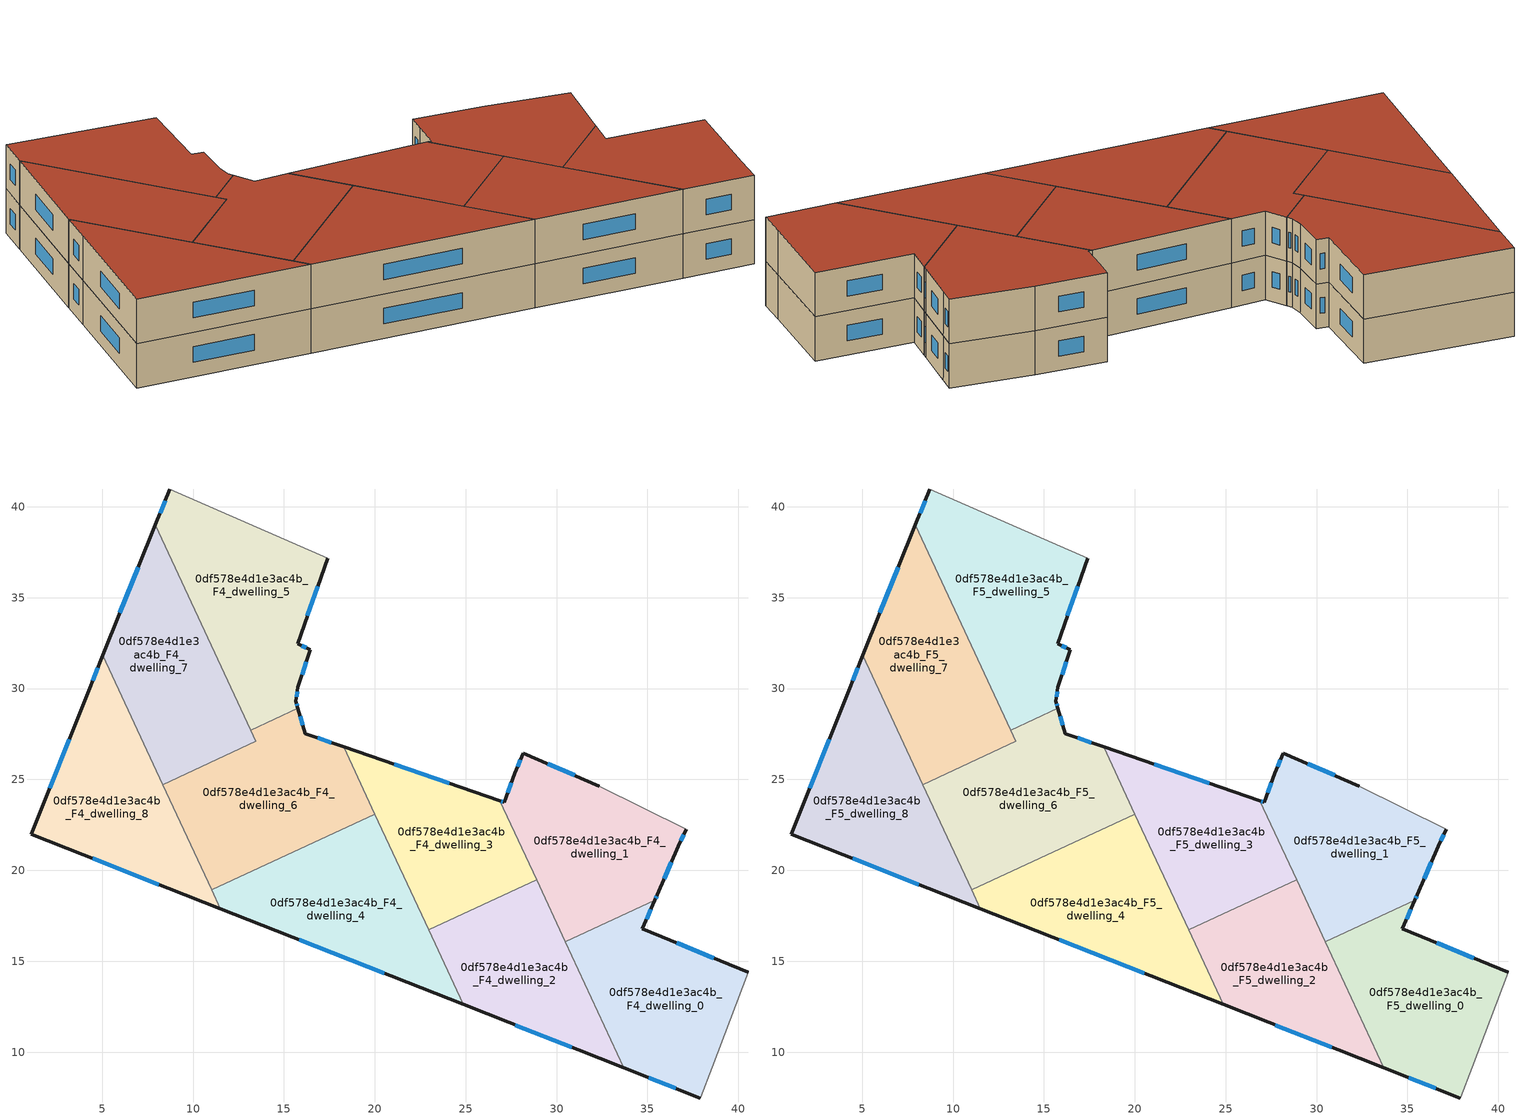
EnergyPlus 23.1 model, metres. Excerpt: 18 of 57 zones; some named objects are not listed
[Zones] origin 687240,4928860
0df578e4d1e3ac4b_F4_dwelling_0
 floor to 0df578e4d1e3ac4b_F3_dwelling_0 (EU_floor_Construction): 40.54,14.39 38.56,9.18 37.93,7.51 37.91,7.48 33.7,9.14 30.48,16.08 35.41,18.37 34.72,16.79 z12
 wall outside (EU_wall_Construction): 33.7,9.14 37.91,7.48 / 40.54,14.39 34.72,16.79 35.41,18.37 z12:15
 wall adiabatic (EU_wall_Construction): 37.91,7.48 37.93,7.51 38.56,9.18 40.54,14.39 z12:15
 wall to 0df578e4d1e3ac4b_F4_dwelling_2 (EU_wall_Construction): 30.48,16.08 33.7,9.14 z12:15
 wall to 0df578e4d1e3ac4b_F4_dwelling_1 (EU_wall_Construction): 35.41,18.37 30.48,16.08 z12:15
 window (EU_Window_Construction): 35.07,8.6 36.54,8.02 / 34.95,17.3 35.19,17.85 / 38.65,15.17 36.61,16.01 z12.98:14.02
0df578e4d1e3ac4b_F4_dwelling_1
 floor to 0df578e4d1e3ac4b_F3_dwelling_1 (EU_floor_Construction): 37.12,22.27 36.69,21.32 35.54,18.67 35.41,18.37 30.48,16.08 26.88,23.84 27.12,23.76 27.7,25.34 28.16,26.44 32.35,24.64 z12
 wall outside (EU_wall_Construction): 35.41,18.37 35.54,18.67 36.69,21.32 37.12,22.27 / 32.35,24.64 28.16,26.44 27.7,25.34 27.12,23.76 26.88,23.84 z12:15
 wall adiabatic (EU_wall_Construction): 37.12,22.27 32.35,24.64 z12:15
 wall to 0df578e4d1e3ac4b_F4_dwelling_3 (EU_wall_Construction): 26.88,23.84 28.9,19.48 z12:15
 wall to 0df578e4d1e3ac4b_F4_dwelling_2 (EU_wall_Construction): 28.9,19.48 30.48,16.08 z12:15
 window (EU_Window_Construction): 36.83,21.63 36.98,21.96 / 35.92,19.53 36.32,20.46 / 35.45,18.46 35.5,18.57 / 27.04,23.78 26.96,23.81 / 27.51,24.82 27.31,24.27 / 28.01,26.08 27.85,25.69 / 30.99,25.22 29.53,25.85 z12.98:14.02
0df578e4d1e3ac4b_F4_dwelling_2
 floor to 0df578e4d1e3ac4b_F3_dwelling_2 (EU_floor_Construction): 28.9,19.48 33.7,9.14 24.86,12.62 22.96,16.72 z12
 wall outside (EU_wall_Construction): 24.86,12.62 33.7,9.14 z12:15
 wall to 0df578e4d1e3ac4b_F4_dwelling_3 (EU_wall_Construction): 28.9,19.48 22.96,16.72 z12:15
 wall to 0df578e4d1e3ac4b_F4_dwelling_4 (EU_wall_Construction): 22.96,16.72 24.86,12.62 z12:15
 window (EU_Window_Construction): 27.73,11.49 30.82,10.27 z12.98:14.02
0df578e4d1e3ac4b_F4_dwelling_3
 floor to 0df578e4d1e3ac4b_F3_dwelling_3 (EU_floor_Construction): 26.88,23.84 28.9,19.48 22.96,16.72 18.28,26.79 z12
 wall outside (EU_wall_Construction): 26.88,23.84 18.28,26.79 z12:15
 wall to 0df578e4d1e3ac4b_F4_dwelling_6 (EU_wall_Construction): 18.28,26.79 20,23.09 z12:15
 wall to 0df578e4d1e3ac4b_F4_dwelling_4 (EU_wall_Construction): 20,23.09 22.96,16.72 z12:15
 window (EU_Window_Construction): 24.08,24.8 21.08,25.83 z12.98:14.02
0df578e4d1e3ac4b_F4_dwelling_4
 floor to 0df578e4d1e3ac4b_F3_dwelling_4 (EU_floor_Construction): 20,23.09 24.86,12.62 11.5,17.89 11.02,18.92 z12
 wall outside (EU_wall_Construction): 11.5,17.89 24.86,12.62 z12:15
 wall to 0df578e4d1e3ac4b_F4_dwelling_6 (EU_wall_Construction): 20,23.09 11.02,18.92 z12:15
 wall to 0df578e4d1e3ac4b_F4_dwelling_8 (EU_wall_Construction): 11.02,18.92 11.5,17.89 z12:15
 window (EU_Window_Construction): 15.84,16.18 20.51,14.34 z12.98:14.02
0df578e4d1e3ac4b_F4_dwelling_5
 floor to 0df578e4d1e3ac4b_F3_dwelling_5 (EU_floor_Construction): 17.4,37.16 15.76,32.48 16.46,32.14 15.77,30.08 15.66,29.3 15.77,28.93 13.17,27.72 7.93,39 8.72,40.98 z12
 wall outside (EU_wall_Construction): 15.77,28.93 15.66,29.3 15.77,30.08 16.46,32.14 15.76,32.48 17.4,37.16 / 8.72,40.98 7.93,39 z12:15
 wall to 0df578e4d1e3ac4b_F4_dwelling_6 (EU_wall_Construction): 13.17,27.72 15.77,28.93 z12:15
 wall adiabatic (EU_wall_Construction): 17.4,37.16 8.72,40.98 z12:15
 wall to 0df578e4d1e3ac4b_F4_dwelling_7 (EU_wall_Construction): 7.93,39 13.17,27.72 z12:15
 window (EU_Window_Construction): 16.3,34 16.87,35.64 / 16.24,32.25 15.99,32.37 / 16,30.75 16.24,31.47 / 15.7,29.55 15.74,29.82 / 15.74,29.05 15.7,29.18 / 8.46,40.34 8.19,39.65 z12.98:14.02
0df578e4d1e3ac4b_F4_dwelling_6
 floor to 0df578e4d1e3ac4b_F3_dwelling_6 (EU_floor_Construction): 18.28,26.79 20,23.09 11.02,18.92 8.34,24.71 13.46,27.09 13.17,27.72 15.77,28.93 16.18,27.52 z12
 wall outside (EU_wall_Construction): 18.28,26.79 16.18,27.52 15.77,28.93 z12:15
 wall to 0df578e4d1e3ac4b_F4_dwelling_7 (EU_wall_Construction): 13.17,27.72 13.46,27.09 8.34,24.71 z12:15
 wall to 0df578e4d1e3ac4b_F4_dwelling_8 (EU_wall_Construction): 8.34,24.71 11.02,18.92 z12:15
 window (EU_Window_Construction): 16.05,27.98 15.9,28.47 / 17.6,27.03 16.87,27.28 z12.98:14.02
0df578e4d1e3ac4b_F4_dwelling_7
 floor to 0df578e4d1e3ac4b_F3_dwelling_7 (EU_floor_Construction): 7.93,39 13.46,27.09 8.34,24.71 5.04,31.82 z12
 wall outside (EU_wall_Construction): 7.93,39 5.04,31.82 z12:15
 wall to 0df578e4d1e3ac4b_F4_dwelling_8 (EU_wall_Construction): 5.04,31.82 8.34,24.71 z12:15
 window (EU_Window_Construction): 6.99,36.67 5.98,34.16 z12.98:14.02
0df578e4d1e3ac4b_F4_dwelling_8
 floor to 0df578e4d1e3ac4b_F3_dwelling_8 (EU_floor_Construction): 5.04,31.82 11.5,17.89 1.1,21.99 4.2,29.75 z12
 wall outside (EU_wall_Construction): 5.04,31.82 4.2,29.75 1.1,21.99 11.5,17.89 z12:15
 window (EU_Window_Construction): 4.48,20.65 8.12,19.22 / 3.19,27.22 2.11,24.51 / 4.77,31.15 4.47,30.42 z12.98:14.02
0df578e4d1e3ac4b_F5_dwelling_0
 floor to 0df578e4d1e3ac4b_F4_dwelling_0 (EU_floor_Construction): 40.54,14.39 38.56,9.18 37.93,7.51 37.91,7.48 33.7,9.14 30.48,16.08 35.41,18.37 34.72,16.79 z15
 wall outside (EU_wall_Construction): 33.7,9.14 37.91,7.48 / 40.54,14.39 34.72,16.79 35.41,18.37 z15:18
 wall adiabatic (EU_wall_Construction): 37.91,7.48 37.93,7.51 38.56,9.18 40.54,14.39 z15:18
 wall to 0df578e4d1e3ac4b_F5_dwelling_2 (EU_wall_Construction): 30.48,16.08 33.7,9.14 z15:18
 wall to 0df578e4d1e3ac4b_F5_dwelling_1 (EU_wall_Construction): 35.41,18.37 30.48,16.08 z15:18
 window (EU_Window_Construction): 35.07,8.6 36.54,8.02 / 34.95,17.3 35.19,17.85 / 38.65,15.17 36.61,16.01 z15.98:17.02
 roof outside (EU_roof_Construction): 38.56,9.18 40.54,14.39 34.72,16.79 35.41,18.37 30.48,16.08 33.7,9.14 37.91,7.48 37.93,7.51 z18
0df578e4d1e3ac4b_F5_dwelling_1
 floor to 0df578e4d1e3ac4b_F4_dwelling_1 (EU_floor_Construction): 37.12,22.27 36.69,21.32 35.54,18.67 35.41,18.37 30.48,16.08 26.88,23.84 27.12,23.76 27.7,25.34 28.16,26.44 32.35,24.64 z15
 wall outside (EU_wall_Construction): 35.41,18.37 35.54,18.67 36.69,21.32 37.12,22.27 / 32.35,24.64 28.16,26.44 27.7,25.34 27.12,23.76 26.88,23.84 z15:18
 wall adiabatic (EU_wall_Construction): 37.12,22.27 32.35,24.64 z15:18
 wall to 0df578e4d1e3ac4b_F5_dwelling_3 (EU_wall_Construction): 26.88,23.84 28.9,19.48 z15:18
 wall to 0df578e4d1e3ac4b_F5_dwelling_2 (EU_wall_Construction): 28.9,19.48 30.48,16.08 z15:18
 window (EU_Window_Construction): 36.83,21.63 36.98,21.96 / 35.92,19.53 36.32,20.46 / 35.45,18.46 35.5,18.57 / 27.04,23.78 26.96,23.81 / 27.51,24.82 27.31,24.27 / 28.01,26.08 27.85,25.69 / 30.99,25.22 29.53,25.85 z15.98:17.02
 roof outside (EU_roof_Construction): 35.41,18.37 35.54,18.67 36.69,21.32 37.12,22.27 32.35,24.64 28.16,26.44 27.7,25.34 27.12,23.76 26.88,23.84 30.48,16.08 z18
0df578e4d1e3ac4b_F5_dwelling_2
 floor to 0df578e4d1e3ac4b_F4_dwelling_2 (EU_floor_Construction): 28.9,19.48 33.7,9.14 24.86,12.62 22.96,16.72 z15
 wall outside (EU_wall_Construction): 24.86,12.62 33.7,9.14 z15:18
 wall to 0df578e4d1e3ac4b_F5_dwelling_3 (EU_wall_Construction): 28.9,19.48 22.96,16.72 z15:18
 wall to 0df578e4d1e3ac4b_F5_dwelling_4 (EU_wall_Construction): 22.96,16.72 24.86,12.62 z15:18
 window (EU_Window_Construction): 27.73,11.49 30.82,10.27 z15.98:17.02
 roof outside (EU_roof_Construction): 33.7,9.14 28.9,19.48 22.96,16.72 24.86,12.62 z18
0df578e4d1e3ac4b_F5_dwelling_3
 floor to 0df578e4d1e3ac4b_F4_dwelling_3 (EU_floor_Construction): 26.88,23.84 28.9,19.48 22.96,16.72 18.28,26.79 z15
 wall outside (EU_wall_Construction): 26.88,23.84 18.28,26.79 z15:18
 wall to 0df578e4d1e3ac4b_F5_dwelling_6 (EU_wall_Construction): 18.28,26.79 20,23.09 z15:18
 wall to 0df578e4d1e3ac4b_F5_dwelling_4 (EU_wall_Construction): 20,23.09 22.96,16.72 z15:18
 window (EU_Window_Construction): 24.08,24.8 21.08,25.83 z15.98:17.02
 roof outside (EU_roof_Construction): 28.9,19.48 26.88,23.84 18.28,26.79 22.96,16.72 z18
0df578e4d1e3ac4b_F5_dwelling_4
 floor to 0df578e4d1e3ac4b_F4_dwelling_4 (EU_floor_Construction): 20,23.09 24.86,12.62 11.5,17.89 11.02,18.92 z15
 wall outside (EU_wall_Construction): 11.5,17.89 24.86,12.62 z15:18
 wall to 0df578e4d1e3ac4b_F5_dwelling_6 (EU_wall_Construction): 20,23.09 11.02,18.92 z15:18
 wall to 0df578e4d1e3ac4b_F5_dwelling_8 (EU_wall_Construction): 11.02,18.92 11.5,17.89 z15:18
 window (EU_Window_Construction): 15.84,16.18 20.51,14.34 z15.98:17.02
 roof outside (EU_roof_Construction): 24.86,12.62 20,23.09 11.02,18.92 11.5,17.89 z18
0df578e4d1e3ac4b_F5_dwelling_5
 floor to 0df578e4d1e3ac4b_F4_dwelling_5 (EU_floor_Construction): 17.4,37.16 15.76,32.48 16.46,32.14 15.77,30.08 15.66,29.3 15.77,28.93 13.17,27.72 7.93,39 8.72,40.98 z15
 wall outside (EU_wall_Construction): 15.77,28.93 15.66,29.3 15.77,30.08 16.46,32.14 15.76,32.48 17.4,37.16 / 8.72,40.98 7.93,39 z15:18
 wall to 0df578e4d1e3ac4b_F5_dwelling_6 (EU_wall_Construction): 13.17,27.72 15.77,28.93 z15:18
 wall adiabatic (EU_wall_Construction): 17.4,37.16 8.72,40.98 z15:18
 wall to 0df578e4d1e3ac4b_F5_dwelling_7 (EU_wall_Construction): 7.93,39 13.17,27.72 z15:18
 window (EU_Window_Construction): 16.3,34 16.87,35.64 / 16.24,32.25 15.99,32.37 / 16,30.75 16.24,31.47 / 15.7,29.55 15.74,29.82 / 15.74,29.05 15.7,29.18 / 8.46,40.34 8.19,39.65 z15.98:17.02
 roof outside (EU_roof_Construction): 15.77,28.93 15.66,29.3 15.77,30.08 16.46,32.14 15.76,32.48 17.4,37.16 8.72,40.98 7.93,39 13.17,27.72 z18
0df578e4d1e3ac4b_F5_dwelling_6
 floor to 0df578e4d1e3ac4b_F4_dwelling_6 (EU_floor_Construction): 18.28,26.79 20,23.09 11.02,18.92 8.34,24.71 13.46,27.09 13.17,27.72 15.77,28.93 16.18,27.52 z15
 wall outside (EU_wall_Construction): 18.28,26.79 16.18,27.52 15.77,28.93 z15:18
 wall to 0df578e4d1e3ac4b_F5_dwelling_7 (EU_wall_Construction): 13.17,27.72 13.46,27.09 8.34,24.71 z15:18
 wall to 0df578e4d1e3ac4b_F5_dwelling_8 (EU_wall_Construction): 8.34,24.71 11.02,18.92 z15:18
 window (EU_Window_Construction): 16.05,27.98 15.9,28.47 / 17.6,27.03 16.87,27.28 z15.98:17.02
 roof outside (EU_roof_Construction): 20,23.09 18.28,26.79 16.18,27.52 15.77,28.93 13.17,27.72 13.46,27.09 8.34,24.71 11.02,18.92 z18
0df578e4d1e3ac4b_F5_dwelling_7
 floor to 0df578e4d1e3ac4b_F4_dwelling_7 (EU_floor_Construction): 7.93,39 13.46,27.09 8.34,24.71 5.04,31.82 z15
 wall outside (EU_wall_Construction): 7.93,39 5.04,31.82 z15:18
 wall to 0df578e4d1e3ac4b_F5_dwelling_8 (EU_wall_Construction): 5.04,31.82 8.34,24.71 z15:18
 window (EU_Window_Construction): 6.99,36.67 5.98,34.16 z15.98:17.02
 roof outside (EU_roof_Construction): 13.46,27.09 7.93,39 5.04,31.82 8.34,24.71 z18
0df578e4d1e3ac4b_F5_dwelling_8
 floor to 0df578e4d1e3ac4b_F4_dwelling_8 (EU_floor_Construction): 5.04,31.82 11.5,17.89 1.1,21.99 4.2,29.75 z15
 wall outside (EU_wall_Construction): 5.04,31.82 4.2,29.75 1.1,21.99 11.5,17.89 z15:18
 window (EU_Window_Construction): 4.48,20.65 8.12,19.22 / 3.19,27.22 2.11,24.51 / 4.77,31.15 4.47,30.42 z15.98:17.02
 roof outside (EU_roof_Construction): 11.5,17.89 5.04,31.82 4.2,29.75 1.1,21.99 z18
[Building]
EU S2 Campaign: North Axis=0; Terrain=City; Solar Distribution=FullExterior
[Site:Location]
Bologna: Latitude=44.5; Longitude=11.25; Time Zone=1; Elevation=37
[SizingPeriod:WeatherFileDays]
AnnualSizingPeriod: Begin Month=1; Begin Day of Month=1; End Month=12; End Day of Month=31; Day of Week for Start Day=Monday; Use Weather File Daylight Saving Period=No; Use Weather File Rain and Snow Indicators=No
[MATERIAL]
EU_InternalMass_Material: Roughness=MediumRough; Thickness=0.1; Conductivity=1; Density=1800; Specific Heat=900; Thermal Absorptance=0.9; Solar Absorptance=0.7; Visible Absorptance=0.7
[MATERIAL:NOMASS] Roughness=MediumRough; Thermal Absorptance=0.9; Solar Absorptance=0.7; Visible Absorptance=0.7
Name | Thermal Resistance
EU_wall_NoMass | 0.905828
EU_roof_NoMass | 0.37593
EU_floor_NoMass | 0.67114
[WINDOWMATERIAL:SIMPLEGLAZINGSYSTEM]
EU_Window_SimpleGlazing: UFactor=4.52486; Solar Heat Gain Coefficient=0.85; Visible Transmittance=0.85
[CONSTRUCTION]
EU_wall_Construction: EU_wall_NoMass
EU_roof_Construction: EU_roof_NoMass
EU_floor_Construction: EU_floor_NoMass
EU_Window_Construction: EU_Window_SimpleGlazing
EU_InternalMass_Construction: EU_InternalMass_Material
[ZONE] Type=1; Multiplier=1; Ceiling Height=autocalculate; Floor Area=autocalculate; Part of Total Floor Area=Yes
Name | Volume
0df578e4d1e3ac4b_F4_dwelling_0; 0df578e4d1e3ac4b_F5_dwelling_0 | 177.657
0df578e4d1e3ac4b_F4_dwelling_1; 0df578e4d1e3ac4b_F5_dwelling_1 | 177.644
0df578e4d1e3ac4b_F4_dwelling_2; 0df578e4d1e3ac4b_F5_dwelling_2 | 156.469
0df578e4d1e3ac4b_F4_dwelling_3; 0df578e4d1e3ac4b_F5_dwelling_3 | 156.441
0df578e4d1e3ac4b_F4_dwelling_4; 0df578e4d1e3ac4b_F5_dwelling_4 | 188.254
0df578e4d1e3ac4b_F4_dwelling_5; 0df578e4d1e3ac4b_F5_dwelling_5 | 198.853
0df578e4d1e3ac4b_F4_dwelling_6; 0df578e4d1e3ac4b_F5_dwelling_6 | 188.232
0df578e4d1e3ac4b_F4_dwelling_7; 0df578e4d1e3ac4b_F5_dwelling_7 | 177.631
0df578e4d1e3ac4b_F4_dwelling_8; 0df578e4d1e3ac4b_F5_dwelling_8 | 177.651
[INTERNALMASS] Construction=EU_InternalMass_Construction
Name | Zone or ZoneList | Surface Area
0df578e4d1e3ac4b_F4_dwelling_0_EU_InternalMass | 0df578e4d1e3ac4b_F4_dwelling_0 | 59.2192
0df578e4d1e3ac4b_F4_dwelling_1_EU_InternalMass | 0df578e4d1e3ac4b_F4_dwelling_1 | 59.2151
0df578e4d1e3ac4b_F4_dwelling_2_EU_InternalMass | 0df578e4d1e3ac4b_F4_dwelling_2 | 52.1542
0df578e4d1e3ac4b_F4_dwelling_3_EU_InternalMass | 0df578e4d1e3ac4b_F4_dwelling_3 | 52.1466
0df578e4d1e3ac4b_F4_dwelling_4_EU_InternalMass | 0df578e4d1e3ac4b_F4_dwelling_4 | 62.7521
0df578e4d1e3ac4b_F4_dwelling_5_EU_InternalMass | 0df578e4d1e3ac4b_F4_dwelling_5 | 66.2863
0df578e4d1e3ac4b_F4_dwelling_6_EU_InternalMass | 0df578e4d1e3ac4b_F4_dwelling_6 | 62.7436
0df578e4d1e3ac4b_F4_dwelling_7_EU_InternalMass | 0df578e4d1e3ac4b_F4_dwelling_7 | 59.2098
0df578e4d1e3ac4b_F4_dwelling_8_EU_InternalMass | 0df578e4d1e3ac4b_F4_dwelling_8 | 59.2168
0df578e4d1e3ac4b_F5_dwelling_0_EU_InternalMass | 0df578e4d1e3ac4b_F5_dwelling_0 | 59.2192
0df578e4d1e3ac4b_F5_dwelling_1_EU_InternalMass | 0df578e4d1e3ac4b_F5_dwelling_1 | 59.2151
0df578e4d1e3ac4b_F5_dwelling_2_EU_InternalMass | 0df578e4d1e3ac4b_F5_dwelling_2 | 52.1542
0df578e4d1e3ac4b_F5_dwelling_3_EU_InternalMass | 0df578e4d1e3ac4b_F5_dwelling_3 | 52.1466
0df578e4d1e3ac4b_F5_dwelling_4_EU_InternalMass | 0df578e4d1e3ac4b_F5_dwelling_4 | 62.7521
0df578e4d1e3ac4b_F5_dwelling_5_EU_InternalMass | 0df578e4d1e3ac4b_F5_dwelling_5 | 66.2863
0df578e4d1e3ac4b_F5_dwelling_6_EU_InternalMass | 0df578e4d1e3ac4b_F5_dwelling_6 | 62.7436
0df578e4d1e3ac4b_F5_dwelling_7_EU_InternalMass | 0df578e4d1e3ac4b_F5_dwelling_7 | 59.2098
0df578e4d1e3ac4b_F5_dwelling_8_EU_InternalMass | 0df578e4d1e3ac4b_F5_dwelling_8 | 59.2168
[OTHEREQUIPMENT] Fuel Type=Electricity; Design Level Calculation Method=Watts/Area; Power per Zone Floor Area=1; Fraction Latent=0; Fraction Radiant=0; Fraction Lost=0; Carbon Dioxide Generation Rate=0; EndUse Subcategory=EU_Step8_InternalGains
Name | Zone or ZoneList or Space or SpaceList | Schedule
EU_Step8_InternalGain_0df578e4d1e3ac4b_F4_dwelling_0_f000 | 0df578e4d1e3ac4b_F4_dwelling_0 | EU_Step8_GainSchedule_0df578e4d1e3ac4b_F4_dwelling_0_f000
EU_Step8_InternalGain_0df578e4d1e3ac4b_F4_dwelling_1_f000 | 0df578e4d1e3ac4b_F4_dwelling_1 | EU_Step8_GainSchedule_0df578e4d1e3ac4b_F4_dwelling_1_f000
EU_Step8_InternalGain_0df578e4d1e3ac4b_F4_dwelling_2_f000 | 0df578e4d1e3ac4b_F4_dwelling_2 | EU_Step8_GainSchedule_0df578e4d1e3ac4b_F4_dwelling_2_f000
EU_Step8_InternalGain_0df578e4d1e3ac4b_F4_dwelling_3_f000 | 0df578e4d1e3ac4b_F4_dwelling_3 | EU_Step8_GainSchedule_0df578e4d1e3ac4b_F4_dwelling_3_f000
EU_Step8_InternalGain_0df578e4d1e3ac4b_F4_dwelling_4_f000 | 0df578e4d1e3ac4b_F4_dwelling_4 | EU_Step8_GainSchedule_0df578e4d1e3ac4b_F4_dwelling_4_f000
EU_Step8_InternalGain_0df578e4d1e3ac4b_F4_dwelling_5_f000 | 0df578e4d1e3ac4b_F4_dwelling_5 | EU_Step8_GainSchedule_0df578e4d1e3ac4b_F4_dwelling_5_f000
EU_Step8_InternalGain_0df578e4d1e3ac4b_F4_dwelling_6_f000 | 0df578e4d1e3ac4b_F4_dwelling_6 | EU_Step8_GainSchedule_0df578e4d1e3ac4b_F4_dwelling_6_f000
EU_Step8_InternalGain_0df578e4d1e3ac4b_F4_dwelling_7_f000 | 0df578e4d1e3ac4b_F4_dwelling_7 | EU_Step8_GainSchedule_0df578e4d1e3ac4b_F4_dwelling_7_f000
EU_Step8_InternalGain_0df578e4d1e3ac4b_F4_dwelling_8_f000 | 0df578e4d1e3ac4b_F4_dwelling_8 | EU_Step8_GainSchedule_0df578e4d1e3ac4b_F4_dwelling_8_f000
EU_Step8_InternalGain_0df578e4d1e3ac4b_F5_dwelling_0_f000 | 0df578e4d1e3ac4b_F5_dwelling_0 | EU_Step8_GainSchedule_0df578e4d1e3ac4b_F5_dwelling_0_f000
EU_Step8_InternalGain_0df578e4d1e3ac4b_F5_dwelling_1_f000 | 0df578e4d1e3ac4b_F5_dwelling_1 | EU_Step8_GainSchedule_0df578e4d1e3ac4b_F5_dwelling_1_f000
EU_Step8_InternalGain_0df578e4d1e3ac4b_F5_dwelling_2_f000 | 0df578e4d1e3ac4b_F5_dwelling_2 | EU_Step8_GainSchedule_0df578e4d1e3ac4b_F5_dwelling_2_f000
EU_Step8_InternalGain_0df578e4d1e3ac4b_F5_dwelling_3_f000 | 0df578e4d1e3ac4b_F5_dwelling_3 | EU_Step8_GainSchedule_0df578e4d1e3ac4b_F5_dwelling_3_f000
EU_Step8_InternalGain_0df578e4d1e3ac4b_F5_dwelling_4_f000 | 0df578e4d1e3ac4b_F5_dwelling_4 | EU_Step8_GainSchedule_0df578e4d1e3ac4b_F5_dwelling_4_f000
EU_Step8_InternalGain_0df578e4d1e3ac4b_F5_dwelling_5_f000 | 0df578e4d1e3ac4b_F5_dwelling_5 | EU_Step8_GainSchedule_0df578e4d1e3ac4b_F5_dwelling_5_f000
EU_Step8_InternalGain_0df578e4d1e3ac4b_F5_dwelling_6_f000 | 0df578e4d1e3ac4b_F5_dwelling_6 | EU_Step8_GainSchedule_0df578e4d1e3ac4b_F5_dwelling_6_f000
EU_Step8_InternalGain_0df578e4d1e3ac4b_F5_dwelling_7_f000 | 0df578e4d1e3ac4b_F5_dwelling_7 | EU_Step8_GainSchedule_0df578e4d1e3ac4b_F5_dwelling_7_f000
EU_Step8_InternalGain_0df578e4d1e3ac4b_F5_dwelling_8_f000 | 0df578e4d1e3ac4b_F5_dwelling_8 | EU_Step8_GainSchedule_0df578e4d1e3ac4b_F5_dwelling_8_f000
[ZONEVENTILATION:DESIGNFLOWRATE] Schedule=EU_AlwaysOn; Design Flow Rate Calculation Method=AirChanges/Hour; Air Changes per Hour=0.73129; Ventilation Type=Natural; Fan Pressure Rise=0; Fan Total Efficiency=1; Constant Term Coefficient=1; Temperature Term Coefficient=0; Velocity Term Coefficient=0; Velocity Squared Term Coefficient=0; Minimum Indoor Temperature=-100; Maximum Indoor Temperature=100; Delta Temperature=-100; Minimum Outdoor Temperature=-100; Maximum Outdoor Temperature=100; Maximum Wind Speed=40
Name | Zone or ZoneList or Space or SpaceList
EU_ConstantAir_0df578e4d1e3ac4b_F4_dwelling_0 | 0df578e4d1e3ac4b_F4_dwelling_0
EU_ConstantAir_0df578e4d1e3ac4b_F4_dwelling_1 | 0df578e4d1e3ac4b_F4_dwelling_1
EU_ConstantAir_0df578e4d1e3ac4b_F4_dwelling_2 | 0df578e4d1e3ac4b_F4_dwelling_2
EU_ConstantAir_0df578e4d1e3ac4b_F4_dwelling_3 | 0df578e4d1e3ac4b_F4_dwelling_3
EU_ConstantAir_0df578e4d1e3ac4b_F4_dwelling_4 | 0df578e4d1e3ac4b_F4_dwelling_4
EU_ConstantAir_0df578e4d1e3ac4b_F4_dwelling_5 | 0df578e4d1e3ac4b_F4_dwelling_5
EU_ConstantAir_0df578e4d1e3ac4b_F4_dwelling_6 | 0df578e4d1e3ac4b_F4_dwelling_6
EU_ConstantAir_0df578e4d1e3ac4b_F4_dwelling_7 | 0df578e4d1e3ac4b_F4_dwelling_7
EU_ConstantAir_0df578e4d1e3ac4b_F4_dwelling_8 | 0df578e4d1e3ac4b_F4_dwelling_8
EU_ConstantAir_0df578e4d1e3ac4b_F5_dwelling_0 | 0df578e4d1e3ac4b_F5_dwelling_0
EU_ConstantAir_0df578e4d1e3ac4b_F5_dwelling_1 | 0df578e4d1e3ac4b_F5_dwelling_1
EU_ConstantAir_0df578e4d1e3ac4b_F5_dwelling_2 | 0df578e4d1e3ac4b_F5_dwelling_2
EU_ConstantAir_0df578e4d1e3ac4b_F5_dwelling_3 | 0df578e4d1e3ac4b_F5_dwelling_3
EU_ConstantAir_0df578e4d1e3ac4b_F5_dwelling_4 | 0df578e4d1e3ac4b_F5_dwelling_4
EU_ConstantAir_0df578e4d1e3ac4b_F5_dwelling_5 | 0df578e4d1e3ac4b_F5_dwelling_5
EU_ConstantAir_0df578e4d1e3ac4b_F5_dwelling_6 | 0df578e4d1e3ac4b_F5_dwelling_6
EU_ConstantAir_0df578e4d1e3ac4b_F5_dwelling_7 | 0df578e4d1e3ac4b_F5_dwelling_7
EU_ConstantAir_0df578e4d1e3ac4b_F5_dwelling_8 | 0df578e4d1e3ac4b_F5_dwelling_8
[HVACTEMPLATE:ZONE:IDEALLOADSAIRSYSTEM] System Availability Schedule=EU_AlwaysOn; Maximum Heating Supply Air Temperature=50; Minimum Cooling Supply Air Temperature=13; Maximum Heating Supply Air Humidity Ratio=0.0156; Minimum Cooling Supply Air Humidity Ratio=0.0077; Heating Limit=NoLimit; Cooling Limit=NoLimit; Heating Availability Schedule=EU_AlwaysOn; Cooling Availability Schedule=EU_CoolingOff; Dehumidification Control Type=ConstantSensibleHeatRatio; Cooling Sensible Heat Ratio=0.7; Dehumidification Setpoint=60; Humidification Control Type=None; Humidification Setpoint=30; Outdoor Air Method=None; Outdoor Air Flow Rate per Person=0.00944; Outdoor Air Flow Rate per Zone Floor Area=0; Outdoor Air Flow Rate per Zone=0; Demand Controlled Ventilation Type=None; Outdoor Air Economizer Type=NoEconomizer; Heat Recovery Type=None; Sensible Heat Recovery Effectiveness=0.7; Latent Heat Recovery Effectiveness=0.65
Name | Template Thermostat
0df578e4d1e3ac4b_F4_dwelling_0 | EU_HeatOnly_0df578e4d1e3ac4b_F4_dwelling_0
0df578e4d1e3ac4b_F4_dwelling_1 | EU_HeatOnly_0df578e4d1e3ac4b_F4_dwelling_1
0df578e4d1e3ac4b_F4_dwelling_2 | EU_HeatOnly_0df578e4d1e3ac4b_F4_dwelling_2
0df578e4d1e3ac4b_F4_dwelling_3 | EU_HeatOnly_0df578e4d1e3ac4b_F4_dwelling_3
0df578e4d1e3ac4b_F4_dwelling_4 | EU_HeatOnly_0df578e4d1e3ac4b_F4_dwelling_4
0df578e4d1e3ac4b_F4_dwelling_5 | EU_HeatOnly_0df578e4d1e3ac4b_F4_dwelling_5
0df578e4d1e3ac4b_F4_dwelling_6 | EU_HeatOnly_0df578e4d1e3ac4b_F4_dwelling_6
0df578e4d1e3ac4b_F4_dwelling_7 | EU_HeatOnly_0df578e4d1e3ac4b_F4_dwelling_7
0df578e4d1e3ac4b_F4_dwelling_8 | EU_HeatOnly_0df578e4d1e3ac4b_F4_dwelling_8
0df578e4d1e3ac4b_F5_dwelling_0 | EU_HeatOnly_0df578e4d1e3ac4b_F5_dwelling_0
0df578e4d1e3ac4b_F5_dwelling_1 | EU_HeatOnly_0df578e4d1e3ac4b_F5_dwelling_1
0df578e4d1e3ac4b_F5_dwelling_2 | EU_HeatOnly_0df578e4d1e3ac4b_F5_dwelling_2
0df578e4d1e3ac4b_F5_dwelling_3 | EU_HeatOnly_0df578e4d1e3ac4b_F5_dwelling_3
0df578e4d1e3ac4b_F5_dwelling_4 | EU_HeatOnly_0df578e4d1e3ac4b_F5_dwelling_4
0df578e4d1e3ac4b_F5_dwelling_5 | EU_HeatOnly_0df578e4d1e3ac4b_F5_dwelling_5
0df578e4d1e3ac4b_F5_dwelling_6 | EU_HeatOnly_0df578e4d1e3ac4b_F5_dwelling_6
0df578e4d1e3ac4b_F5_dwelling_7 | EU_HeatOnly_0df578e4d1e3ac4b_F5_dwelling_7
0df578e4d1e3ac4b_F5_dwelling_8 | EU_HeatOnly_0df578e4d1e3ac4b_F5_dwelling_8
[SIZING:ZONE] Zone Cooling Design Supply Air Temperature Input Method=SupplyAirTemperature; Zone Cooling Design Supply Air Temperature=13; Zone Heating Design Supply Air Temperature Input Method=SupplyAirTemperature; Zone Heating Design Supply Air Temperature=50; Zone Cooling Design Supply Air Humidity Ratio=0.008; Zone Heating Design Supply Air Humidity Ratio=0.008; Cooling Design Air Flow Method=DesignDay; Cooling Design Air Flow Rate=0; Cooling Minimum Air Flow per Zone Floor Area=0.000762; Cooling Minimum Air Flow=0; Cooling Minimum Air Flow Fraction=0.2; Heating Design Air Flow Method=DesignDay; Heating Design Air Flow Rate=0; Heating Maximum Air Flow per Zone Floor Area=0.002032; Heating Maximum Air Flow=0.141576; Heating Maximum Air Flow Fraction=0.3; Account for Dedicated Outdoor Air System=No; Dedicated Outdoor Air System Control Strategy=NeutralSupplyAir; Dedicated Outdoor Air Low Setpoint Temperature for Design=autosize; Dedicated Outdoor Air High Setpoint Temperature for Design=autosize; Zone Load Sizing Method=Sensible Load Only No Latent Load; Zone Latent Cooling Design Supply Air Humidity Ratio Input Method=HumidityRatioDifference; Zone Cooling Design Supply Air Humidity Ratio Difference=0.005; Zone Latent Heating Design Supply Air Humidity Ratio Input Method=HumidityRatioDifference; Zone Humidification Design Supply Air Humidity Ratio Difference=0.005
0df578e4d1e3ac4b_F4_dwelling_0; 0df578e4d1e3ac4b_F4_dwelling_1; 0df578e4d1e3ac4b_F4_dwelling_2; 0df578e4d1e3ac4b_F4_dwelling_3; 0df578e4d1e3ac4b_F4_dwelling_4; 0df578e4d1e3ac4b_F4_dwelling_5; 0df578e4d1e3ac4b_F4_dwelling_6; 0df578e4d1e3ac4b_F4_dwelling_7; 0df578e4d1e3ac4b_F4_dwelling_8; 0df578e4d1e3ac4b_F5_dwelling_0; 0df578e4d1e3ac4b_F5_dwelling_1; 0df578e4d1e3ac4b_F5_dwelling_2; 0df578e4d1e3ac4b_F5_dwelling_3; 0df578e4d1e3ac4b_F5_dwelling_4; 0df578e4d1e3ac4b_F5_dwelling_5; 0df578e4d1e3ac4b_F5_dwelling_6; 0df578e4d1e3ac4b_F5_dwelling_7; 0df578e4d1e3ac4b_F5_dwelling_8
[SCHEDULE:CONSTANT]
Name | Hourly Value
EU_AlwaysOn | 1
EU_CoolingOff | 0
[SCHEDULE:FILE] Column Number=1; Rows to Skip at Top=0; Number of Hours of Data=8760; Column Separator=Comma; Interpolate to Timestep=No; Minutes per Item=60; Adjust Schedule for Daylight Savings=Yes
Name | File
EU_Step8_GainSchedule_0df578e4d1e3ac4b_F4_dwelling_0_f000 | ../../schedules/0df578e4d1e3ac4b/0df578e4d1e3ac4b_F4_dwelling_0_f000_gain.csv
EU_Step8_GainSchedule_0df578e4d1e3ac4b_F4_dwelling_1_f000 | ../../schedules/0df578e4d1e3ac4b/0df578e4d1e3ac4b_F4_dwelling_1_f000_gain.csv
EU_Step8_GainSchedule_0df578e4d1e3ac4b_F4_dwelling_2_f000 | ../../schedules/0df578e4d1e3ac4b/0df578e4d1e3ac4b_F4_dwelling_2_f000_gain.csv
EU_Step8_GainSchedule_0df578e4d1e3ac4b_F4_dwelling_3_f000 | ../../schedules/0df578e4d1e3ac4b/0df578e4d1e3ac4b_F4_dwelling_3_f000_gain.csv
EU_Step8_GainSchedule_0df578e4d1e3ac4b_F4_dwelling_4_f000 | ../../schedules/0df578e4d1e3ac4b/0df578e4d1e3ac4b_F4_dwelling_4_f000_gain.csv
EU_Step8_GainSchedule_0df578e4d1e3ac4b_F4_dwelling_5_f000 | ../../schedules/0df578e4d1e3ac4b/0df578e4d1e3ac4b_F4_dwelling_5_f000_gain.csv
EU_Step8_GainSchedule_0df578e4d1e3ac4b_F4_dwelling_6_f000 | ../../schedules/0df578e4d1e3ac4b/0df578e4d1e3ac4b_F4_dwelling_6_f000_gain.csv
EU_Step8_GainSchedule_0df578e4d1e3ac4b_F4_dwelling_7_f000 | ../../schedules/0df578e4d1e3ac4b/0df578e4d1e3ac4b_F4_dwelling_7_f000_gain.csv
EU_Step8_GainSchedule_0df578e4d1e3ac4b_F4_dwelling_8_f000 | ../../schedules/0df578e4d1e3ac4b/0df578e4d1e3ac4b_F4_dwelling_8_f000_gain.csv
EU_Step8_GainSchedule_0df578e4d1e3ac4b_F5_dwelling_0_f000 | ../../schedules/0df578e4d1e3ac4b/0df578e4d1e3ac4b_F5_dwelling_0_f000_gain.csv
EU_Step8_GainSchedule_0df578e4d1e3ac4b_F5_dwelling_1_f000 | ../../schedules/0df578e4d1e3ac4b/0df578e4d1e3ac4b_F5_dwelling_1_f000_gain.csv
EU_Step8_GainSchedule_0df578e4d1e3ac4b_F5_dwelling_2_f000 | ../../schedules/0df578e4d1e3ac4b/0df578e4d1e3ac4b_F5_dwelling_2_f000_gain.csv
EU_Step8_GainSchedule_0df578e4d1e3ac4b_F5_dwelling_3_f000 | ../../schedules/0df578e4d1e3ac4b/0df578e4d1e3ac4b_F5_dwelling_3_f000_gain.csv
EU_Step8_GainSchedule_0df578e4d1e3ac4b_F5_dwelling_4_f000 | ../../schedules/0df578e4d1e3ac4b/0df578e4d1e3ac4b_F5_dwelling_4_f000_gain.csv
EU_Step8_GainSchedule_0df578e4d1e3ac4b_F5_dwelling_5_f000 | ../../schedules/0df578e4d1e3ac4b/0df578e4d1e3ac4b_F5_dwelling_5_f000_gain.csv
EU_Step8_GainSchedule_0df578e4d1e3ac4b_F5_dwelling_6_f000 | ../../schedules/0df578e4d1e3ac4b/0df578e4d1e3ac4b_F5_dwelling_6_f000_gain.csv
EU_Step8_GainSchedule_0df578e4d1e3ac4b_F5_dwelling_7_f000 | ../../schedules/0df578e4d1e3ac4b/0df578e4d1e3ac4b_F5_dwelling_7_f000_gain.csv
EU_Step8_GainSchedule_0df578e4d1e3ac4b_F5_dwelling_8_f000 | ../../schedules/0df578e4d1e3ac4b/0df578e4d1e3ac4b_F5_dwelling_8_f000_gain.csv
